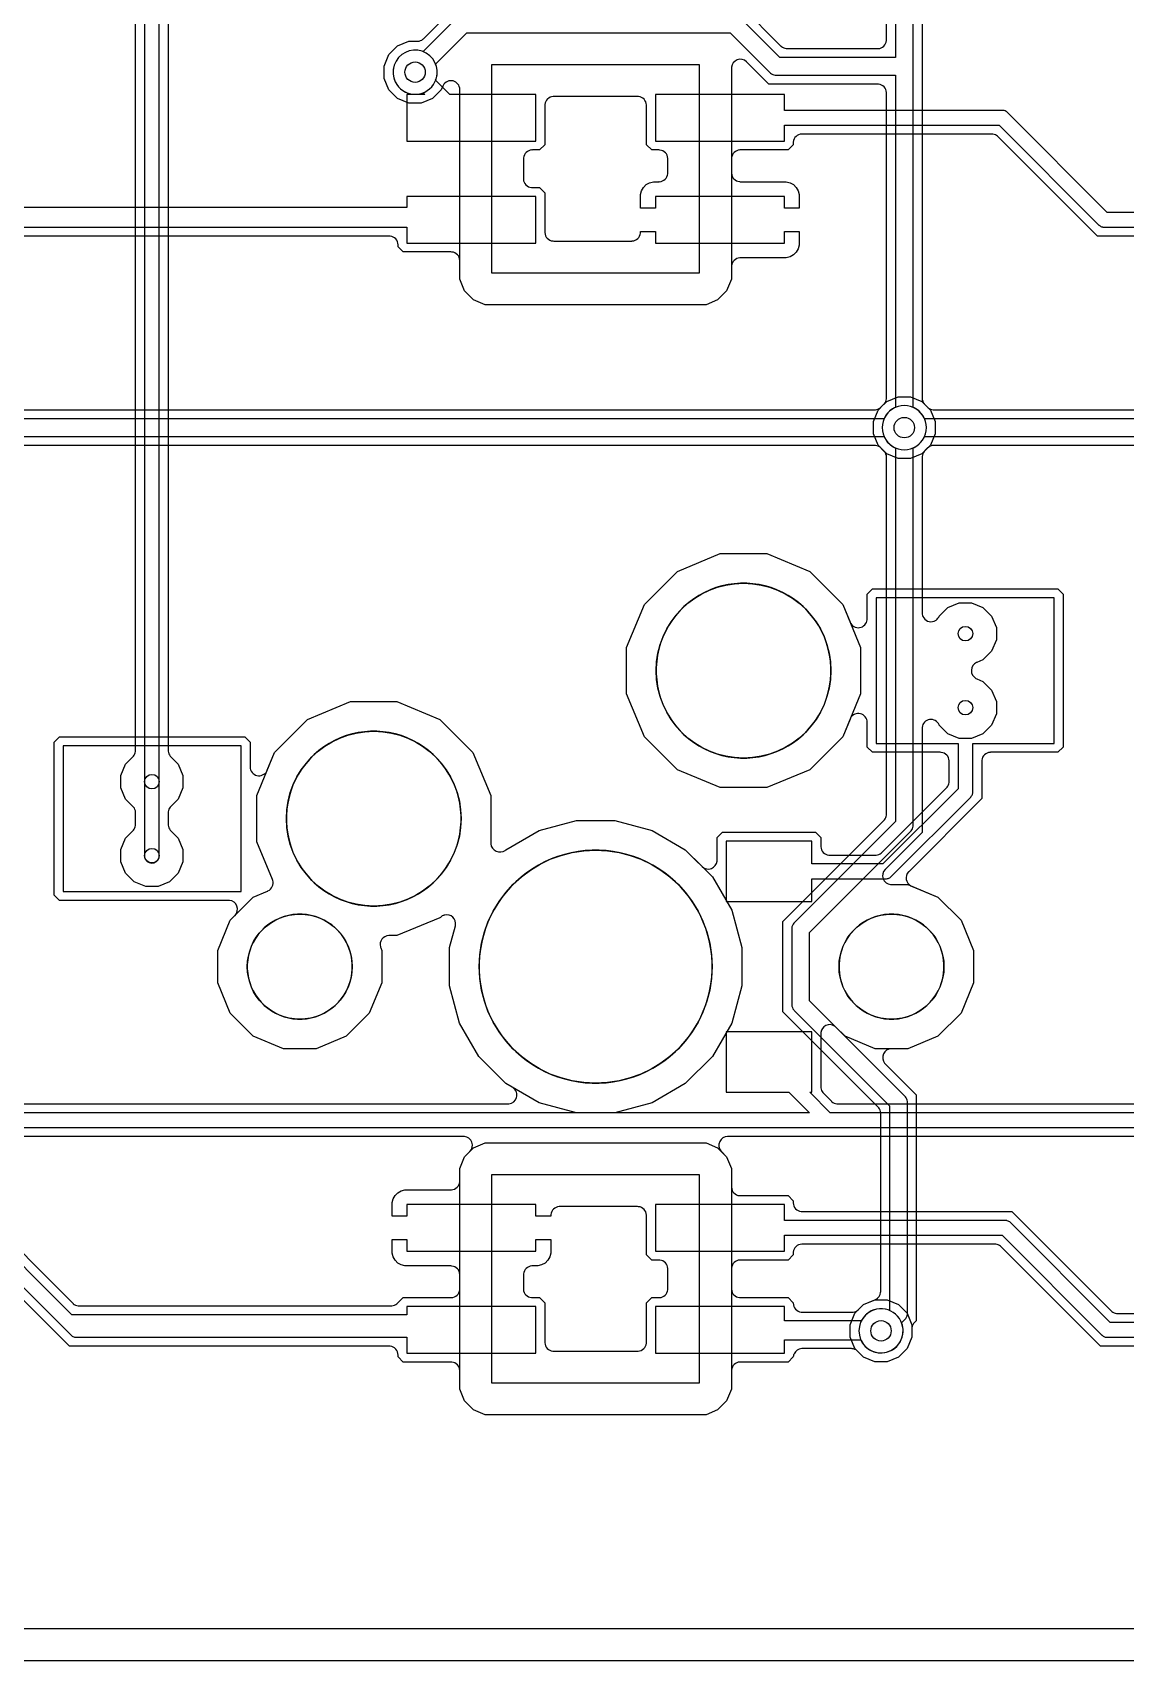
# Model space of a CAD drawing. Header units: millimetres. Extents: x 7.1 to 88.1, y 7.1 to 104.8.
# Drawn here: x 28.43 to 47.2, y 7.14 to 35.08 of the extents above; entities that cross this region are included whole.
import ezdxf

# ---------------------------------------------------------------- set-up
doc = ezdxf.new("R2010")
doc.units = ezdxf.units.MM

msp = doc.modelspace()

# ---------------------------------------------------------------- linework, layer by layer
at = {"layer": '16_copper'}
for points in [[(37.075, 34.017), (35.598, 34.017), (35.353, 34.263), (35.359, 34.278, 1), (34.641, 34.522), (34.628, 34.474, 0.577349), (35.122, 34.041), (35.137, 34.047), (35.167, 34.017), (34.859, 34.017), (34.859, 33.217), (37.075, 33.217)], [(41.814, 20.558), (43.085, 20.558), (43.09, 20.559), (43.096, 20.558, 0.111436), (43.149, 20.575), (43.155, 20.58), (43.163, 20.585), (43.17, 20.591), (43.175, 20.595), (44.54, 21.96), (44.543, 21.964), (44.547, 21.968, 0.11143), (44.573, 22.018), (44.574, 22.025), (44.576, 22.035), (44.576, 22.044), (44.577, 22.05), (44.577, 22.88), (45.973, 22.88), (45.973, 25.38), (42.915, 25.38), (42.915, 22.88), (44.323, 22.88), (44.323, 22.103), (43.032, 20.812), (41.814, 20.812), (41.814, 21.204), (40.34, 21.204), (40.34, 20.166), (41.814, 20.166)], [(41.341, 12.648), (42.654, 12.648), (42.66, 12.632, 1), (43.34, 12.968), (43.315, 13.011, 0.57537), (42.661, 12.97), (41.341, 12.97), (41.341, 13.217), (39.125, 13.217), (39.125, 12.417), (41.341, 12.417)]]:
    msp.add_lwpolyline(points, format="xyb", close=True, dxfattribs=at)
for points in [[(53.604, 31.588), (46.717, 31.588), (45.012, 33.293), (45.007, 33.297), (45.003, 33.301, 0.153125), (44.92, 33.337), (44.904, 33.338), (41.646, 33.338), (41.642, 33.337), (41.638, 33.338, 0.370187), (41.494, 33.201), (41.493, 33.185), (41.493, 33.154), (41.404, 33.065), (40.584, 33.065), (40.581, 33.064), (40.577, 33.065, 0.370187), (40.433, 32.928), (40.432, 32.912), (40.432, 32.674), (40.432, 32.67), (40.432, 32.666, 0.370187), (40.569, 32.522), (40.584, 32.521), (41.374, 32.521), (41.439, 32.504), (41.497, 32.47), (41.544, 32.423), (41.578, 32.365), (41.595, 32.301), (41.595, 32.067), (41.341, 32.067), (41.341, 32.267), (39.125, 32.267), (39.125, 32.067), (38.871, 32.067), (38.871, 32.301), (38.888, 32.365), (38.922, 32.423), (38.969, 32.47), (39.027, 32.504), (39.092, 32.521), (39.187, 32.521), (39.191, 32.522), (39.195, 32.521, 0.370187), (39.339, 32.658), (39.34, 32.674), (39.34, 32.912), (39.339, 32.916), (39.34, 32.92, 0.370187), (39.203, 33.064), (39.187, 33.065), (39.062, 33.065), (38.973, 33.154), (38.973, 33.83), (38.972, 33.833), (38.972, 33.837, 0.370187), (38.836, 33.981), (38.82, 33.982), (37.38, 33.982), (37.376, 33.982), (37.372, 33.982, 0.370187), (37.228, 33.845), (37.227, 33.83), (37.227, 33.154), (37.138, 33.065), (37.013, 33.065), (37.009, 33.064), (37.005, 33.065, 0.370187), (36.861, 32.928), (36.86, 32.912), (36.86, 32.572), (36.861, 32.568), (36.86, 32.564, 0.370187), (36.997, 32.42), (37.013, 32.42), (37.138, 32.42), (37.227, 32.33), (37.227, 31.655), (37.228, 31.651), (37.228, 31.647, 0.370187), (37.364, 31.503), (37.38, 31.502), (38.719, 31.502), (38.722, 31.503), (38.726, 31.503, 0.370187), (38.87, 31.639), (38.871, 31.655), (38.871, 31.667), (39.125, 31.667), (39.125, 31.467), (41.341, 31.467), (41.341, 31.667), (41.595, 31.667), (41.595, 31.434), (41.578, 31.369), (41.544, 31.311), (41.497, 31.264), (41.439, 31.23), (41.374, 31.213), (40.584, 31.213), (40.581, 31.213), (40.577, 31.213, 0.370187), (40.433, 31.076), (40.432, 31.061), (40.432, 30.848), (40.349, 30.647), (40.195, 30.493), (39.995, 30.41), (36.205, 30.41), (36.005, 30.493), (35.851, 30.647), (35.768, 30.848), (35.768, 31.162), (35.768, 31.165), (35.768, 31.167), (35.768, 31.168), (35.768, 31.17, 0.370187), (35.631, 31.314), (35.616, 31.315), (34.796, 31.315), (34.707, 31.404), (34.707, 31.435, 0.384459), (34.57, 31.587), (34.554, 31.588), (27.617, 31.588)], [(53.909, 31.994), (46.885, 31.994), (45.173, 33.707, 0.133073), (45.115, 33.74), (45.108, 33.741), (45.098, 33.743), (45.089, 33.743), (45.083, 33.744), (41.341, 33.744), (41.341, 34.017), (39.125, 34.017), (39.125, 33.217), (41.341, 33.217), (41.341, 33.49), (45.03, 33.49), (46.743, 31.777), (46.747, 31.774), (46.751, 31.77, 0.11143), (46.801, 31.744), (46.808, 31.743), (46.818, 31.741), (46.826, 31.741), (46.833, 31.74), (53.909, 31.74)], [(24.409, 28.605), (42.891, 28.605), (42.897, 28.605), (42.903, 28.605, 0.153128), (42.987, 28.639), (42.999, 28.649), (43.099, 28.75), (43.294, 28.831), (43.506, 28.831), (43.701, 28.75), (43.801, 28.649), (43.805, 28.646), (43.809, 28.642, 0.153125), (43.893, 28.606), (43.909, 28.605), (62.009, 28.605)], [(62.225, 28.452), (43.746, 28.452), (43.74, 28.468, 0.621842), (43.06, 28.468), (43.054, 28.452), (24.246, 28.452), (24.24, 28.468, 1), (23.56, 28.132), (23.585, 28.089, 0.267948), (23.925, 27.922), (23.974, 27.928, 0.233169), (24.24, 28.132), (24.246, 28.148), (43.054, 28.148), (43.06, 28.132, 0.621842), (43.74, 28.132), (43.746, 28.148), (62.318, 28.148)], [(62.191, 27.995), (43.909, 27.995), (43.903, 27.995), (43.897, 27.995, 0.153128), (43.813, 27.961), (43.801, 27.951), (43.701, 27.85), (43.506, 27.769), (43.294, 27.769), (43.099, 27.85), (42.999, 27.951), (42.995, 27.954), (42.991, 27.958, 0.153125), (42.907, 27.994), (42.891, 27.995), (24.409, 27.995)], [(28.034, 16.694), (36.595, 16.694), (36.602, 16.695), (36.608, 16.695, 0.695635), (36.685, 16.97), (36.671, 16.979), (36.56, 17.043), (36.093, 17.51), (35.763, 18.082), (35.592, 18.72), (35.592, 19.38), (35.691, 19.749), (35.692, 19.755), (35.694, 19.761, 0.541105), (35.508, 19.936), (35.502, 19.935), (35.493, 19.932), (35.485, 19.929, 0.063309), (35.447, 19.907), (35.436, 19.896), (35.427, 19.888), (34.689, 19.582), (34.553, 19.582), (34.55, 19.582), (34.547, 19.582, 0.484479), (34.406, 19.389), (34.407, 19.386), (34.412, 19.371), (34.429, 19.33), (34.429, 18.77), (34.214, 18.252), (33.818, 17.856), (33.3, 17.641), (32.74, 17.641), (32.222, 17.856), (31.826, 18.252), (31.611, 18.77), (31.611, 19.33), (31.826, 19.848), (31.905, 19.927), (31.906, 19.928), (31.907, 19.929), (31.907, 19.93), (31.908, 19.93, 0.622974), (31.813, 20.187), (31.797, 20.188), (28.894, 20.188), (28.805, 20.277), (28.805, 22.903), (28.894, 22.992), (32.078, 22.992), (32.167, 22.903), (32.167, 22.479), (32.167, 22.478), (32.167, 22.477, 0.773611), (32.454, 22.406), (32.461, 22.421), (32.588, 22.727), (33.153, 23.292), (33.891, 23.598), (34.689, 23.598), (35.427, 23.292), (35.992, 22.727), (36.298, 21.989), (36.298, 21.163), (36.298, 21.161), (36.298, 21.159, 0.54334), (36.547, 21.045), (36.558, 21.055), (36.56, 21.057), (37.132, 21.387), (37.77, 21.558), (38.43, 21.558), (39.068, 21.387), (39.64, 21.057), (39.927, 20.77), (39.928, 20.769), (39.93, 20.767, 0.622974), (40.186, 20.862), (40.187, 20.878), (40.187, 21.267), (40.276, 21.356), (41.877, 21.356), (41.966, 21.267), (41.966, 21.117), (41.966, 21.113), (41.966, 21.109, 0.370187), (42.103, 20.965), (42.118, 20.964), (42.906, 20.964), (42.912, 20.965), (42.918, 20.965, 0.153128), (43.002, 20.999), (43.014, 21.009), (44.126, 22.121), (44.13, 22.126), (44.134, 22.129, 0.153125), (44.17, 22.213), (44.171, 22.229), (44.171, 22.575), (44.17, 22.579), (44.17, 22.583, 0.370187), (44.034, 22.727), (44.018, 22.728), (42.852, 22.728), (42.763, 22.817), (42.763, 23.241), (42.763, 23.242), (42.763, 23.243, 0.773611), (42.476, 23.314), (42.469, 23.299), (42.342, 22.993), (41.777, 22.428), (41.039, 22.122), (40.241, 22.122), (39.503, 22.428), (38.938, 22.993), (38.632, 23.731), (38.632, 24.529), (38.938, 25.267), (39.503, 25.832), (40.241, 26.138), (41.039, 26.138), (41.777, 25.832), (42.342, 25.267), (42.469, 24.961), (42.47, 24.96), (42.47, 24.959, 0.773607), (42.762, 25.003), (42.763, 25.019), (42.763, 25.443), (42.852, 25.532), (46.036, 25.532), (46.125, 25.443), (46.125, 22.817), (46.036, 22.728), (44.882, 22.728), (44.878, 22.727), (44.874, 22.727, 0.370187), (44.73, 22.591), (44.729, 22.575), (44.729, 21.934), (43.476, 20.68), (43.474, 20.678), (43.472, 20.676, 0.490281), (43.511, 20.439), (43.525, 20.432), (43.978, 20.244), (44.374, 19.848), (44.589, 19.33), (44.589, 18.77), (44.374, 18.252), (43.978, 17.856), (43.46, 17.641), (42.9, 17.641), (42.382, 17.856), (42.226, 18.012), (42.225, 18.013), (42.223, 18.014), (42.221, 18.016), (42.221, 18.016), (42.221, 18.016), (42.213, 18.022), (42.202, 18.031, 0.562966), (41.967, 17.919), (41.966, 17.904), (41.966, 16.984), (41.966, 16.981, 0.007344), (41.966, 16.976), (41.966, 16.972, 0.153131), (42, 16.888), (42.011, 16.876), (42.148, 16.739), (42.152, 16.735), (42.156, 16.731, 0.153125), (42.24, 16.695), (42.255, 16.694), (55.645, 16.694)], [(27.549, 14.847), (29.122, 13.273), (29.126, 13.27), (29.13, 13.265, 0.153125), (29.214, 13.229), (29.23, 13.229), (34.592, 13.229), (34.597, 13.229), (34.603, 13.229, 0.153128), (34.688, 13.263), (34.7, 13.273), (34.796, 13.37), (35.616, 13.37), (35.619, 13.37), (35.623, 13.37, 0.370187), (35.767, 13.506), (35.768, 13.522), (35.768, 13.761), (35.768, 13.765), (35.768, 13.768, 0.370187), (35.631, 13.912), (35.616, 13.913), (34.826, 13.913), (34.761, 13.93), (34.703, 13.964), (34.656, 14.011), (34.622, 14.069), (34.605, 14.134), (34.605, 14.367), (34.859, 14.367), (34.859, 14.167), (37.075, 14.167), (37.075, 14.367), (37.329, 14.367), (37.329, 14.134), (37.312, 14.069), (37.278, 14.011), (37.231, 13.964), (37.173, 13.93), (37.108, 13.913), (37.013, 13.913), (37.009, 13.913), (37.005, 13.913, 0.370187), (36.861, 13.776), (36.86, 13.761), (36.86, 13.522), (36.861, 13.518), (36.86, 13.514, 0.370187), (36.997, 13.37), (37.013, 13.37), (37.138, 13.37), (37.227, 13.28), (37.227, 12.605), (37.228, 12.601), (37.228, 12.597, 0.370187), (37.364, 12.453), (37.38, 12.452), (38.82, 12.452), (38.824, 12.453), (38.828, 12.453, 0.370187), (38.972, 12.589), (38.973, 12.605), (38.973, 13.28), (39.062, 13.37), (39.187, 13.37), (39.191, 13.37), (39.195, 13.37, 0.370187), (39.339, 13.506), (39.34, 13.522), (39.34, 13.862), (39.339, 13.866), (39.34, 13.87, 0.370187), (39.203, 14.014), (39.187, 14.015), (39.062, 14.015), (38.973, 14.104), (38.973, 14.78), (38.972, 14.783), (38.972, 14.787, 0.370187), (38.836, 14.931), (38.82, 14.932), (37.481, 14.932), (37.478, 14.932), (37.474, 14.932, 0.370187), (37.33, 14.795), (37.329, 14.78), (37.329, 14.767), (37.075, 14.767), (37.075, 14.967), (34.859, 14.967), (34.859, 14.767), (34.605, 14.767), (34.605, 15.001), (34.622, 15.065), (34.656, 15.123), (34.703, 15.17), (34.761, 15.204), (34.826, 15.221), (35.616, 15.221), (35.619, 15.222), (35.623, 15.221, 0.370187), (35.767, 15.358), (35.768, 15.374), (35.768, 15.587), (35.851, 15.787), (35.939, 15.875), (35.94, 15.877), (35.942, 15.878, 0.622974), (35.847, 16.135), (35.831, 16.136), (28.034, 16.136)], [(54.881, 16.136), (40.369, 16.136), (40.367, 16.135), (40.365, 16.136, 0.622978), (40.25, 15.887), (40.261, 15.875), (40.349, 15.787), (40.432, 15.587), (40.432, 15.272), (40.432, 15.268), (40.432, 15.264, 0.370187), (40.569, 15.12), (40.584, 15.12), (41.404, 15.12), (41.493, 15.03), (41.493, 14.999, 0.384459), (41.63, 14.847), (41.646, 14.847), (45.249, 14.847), (46.954, 13.141), (46.958, 13.138), (46.962, 13.133, 0.153125), (47.046, 13.097), (47.062, 13.097), (53.604, 13.097)], [(53.909, 12.944), (46.935, 12.944), (45.223, 14.657, 0.133073), (45.165, 14.69), (45.158, 14.691), (45.148, 14.693), (45.139, 14.693), (45.133, 14.694), (41.341, 14.694), (41.341, 14.967), (39.125, 14.967), (39.125, 14.167), (41.341, 14.167), (41.341, 14.44), (45.08, 14.44), (46.793, 12.727), (46.797, 12.724), (46.801, 12.72, 0.11143), (46.851, 12.694), (46.858, 12.693), (46.868, 12.691), (46.876, 12.691), (46.883, 12.69), (53.909, 12.69)], [(27.38, 14.44), (29.093, 12.727), (29.097, 12.724), (29.101, 12.72, 0.11143), (29.151, 12.694), (29.158, 12.693), (29.168, 12.691), (29.176, 12.691), (29.183, 12.69), (34.859, 12.69), (34.859, 12.417), (37.075, 12.417), (37.075, 13.217), (34.859, 13.217), (34.859, 13.076), (29.103, 13.076), (27.523, 14.657)], [(53.604, 12.538), (46.767, 12.538), (45.062, 14.243), (45.057, 14.247), (45.053, 14.251, 0.153125), (44.97, 14.287), (44.954, 14.288), (41.646, 14.288), (41.642, 14.287), (41.638, 14.288, 0.370187), (41.494, 14.151), (41.493, 14.135), (41.493, 14.104), (41.404, 14.015), (40.584, 14.015), (40.581, 14.014), (40.577, 14.015, 0.370187), (40.433, 13.878), (40.432, 13.862), (40.432, 13.522), (40.432, 13.518), (40.432, 13.514, 0.370187), (40.569, 13.37), (40.584, 13.37), (41.404, 13.37), (41.493, 13.28), (41.493, 13.274, 0.384459), (41.63, 13.123), (41.646, 13.122), (42.508, 13.122), (42.514, 13.123), (42.52, 13.122, 0.153128), (42.605, 13.156), (42.616, 13.167), (42.699, 13.25), (42.894, 13.331), (43.106, 13.331), (43.301, 13.25), (43.45, 13.101), (43.531, 12.906), (43.531, 12.694), (43.45, 12.499), (43.301, 12.35), (43.106, 12.269), (42.894, 12.269), (42.699, 12.35), (42.599, 12.451), (42.595, 12.454), (42.591, 12.458, 0.153125), (42.507, 12.494), (42.491, 12.495), (41.646, 12.495), (41.642, 12.495), (41.638, 12.495, 0.279266), (41.508, 12.406), (41.503, 12.396), (41.502, 12.392), (41.5, 12.389, 0.048561), (41.494, 12.355), (41.404, 12.265), (40.584, 12.265), (40.581, 12.264), (40.577, 12.265, 0.370187), (40.433, 12.128), (40.432, 12.112), (40.432, 11.798), (40.349, 11.597), (40.195, 11.443), (39.995, 11.36), (36.205, 11.36), (36.005, 11.443), (35.851, 11.597), (35.768, 11.798), (35.768, 12.112), (35.768, 12.115), (35.768, 12.117), (35.768, 12.118), (35.768, 12.12, 0.370187), (35.631, 12.264), (35.616, 12.265), (34.796, 12.265), (34.707, 12.354), (34.707, 12.385, 0.384459), (34.57, 12.537), (34.554, 12.538), (29.067, 12.538), (27.362, 14.243)]]:
    msp.add_lwpolyline(points, format="xyb", dxfattribs=at)
for points in [[(27.733, 31.74), (34.859, 31.74), (34.859, 31.467), (37.075, 31.467), (37.075, 32.267), (34.859, 32.267), (34.859, 32.076), (27.703, 32.076)], [(60.82, 16.542), (42.129, 16.542), (41.775, 16.896), (41.814, 16.896), (41.814, 17.934), (40.34, 17.934), (40.34, 16.896), (41.415, 16.896), (41.77, 16.542), (27.857, 16.542)], [(27.857, 16.288), (78.177, 16.288)], [(10.33, 7.69), (84.92, 7.69)]]:
    msp.add_lwpolyline(points, dxfattribs=at)
msp.add_lwpolyline([(32.015, 22.84), (28.957, 22.84), (28.957, 20.34), (32.015, 20.34)], close=True, dxfattribs=at)
at = {"layer": '1_copper'}
for points in [[(30.353, 84.48), (30.353, 20.955), (30.356, 20.927, 0.785533), (30.603, 20.923), (30.607, 20.955), (30.607, 84.427)], [(30.759, 39.47), (30.759, 22.76), (30.76, 22.755), (30.76, 22.749, 0.153131), (30.794, 22.664), (30.804, 22.652), (30.93, 22.526), (31.011, 22.331), (31.011, 22.119), (30.93, 21.924), (30.804, 21.798), (30.8, 21.793), (30.796, 21.789, 0.153125), (30.76, 21.705), (30.759, 21.69), (30.759, 21.49), (30.76, 21.485), (30.76, 21.479, 0.153131), (30.794, 21.394), (30.804, 21.382), (30.93, 21.256), (31.011, 21.061), (31.011, 20.849), (30.93, 20.654), (30.781, 20.505), (30.586, 20.424), (30.374, 20.424), (30.179, 20.505), (30.03, 20.654), (29.949, 20.849), (29.949, 21.061), (30.03, 21.256), (30.156, 21.382), (30.16, 21.387), (30.164, 21.391, 0.153125), (30.2, 21.475), (30.201, 21.49), (30.201, 21.69), (30.2, 21.695), (30.2, 21.701, 0.153131), (30.166, 21.786), (30.156, 21.798), (30.03, 21.924), (29.949, 22.119), (29.949, 22.331), (30.03, 22.526), (30.156, 22.652), (30.16, 22.657), (30.164, 22.661, 0.153125), (30.2, 22.745), (30.201, 22.76), (30.201, 39.47)], [(43.705, 35.798), (43.705, 28.809), (43.705, 28.803), (43.705, 28.797, 0.153131), (43.739, 28.713), (43.749, 28.701), (43.85, 28.601), (43.931, 28.406), (43.931, 28.194), (43.85, 27.999), (43.749, 27.899), (43.746, 27.895), (43.742, 27.891, 0.153125), (43.706, 27.807), (43.705, 27.791), (43.705, 25.121), (43.705, 25.12), (43.705, 25.119, 0.064796), (43.713, 25.075), (43.717, 25.061), (43.718, 25.06), (43.718, 25.059, 0.397177), (43.911, 24.979), (43.924, 24.984), (43.925, 24.984), (43.926, 24.985, 0.135863), (43.991, 25.048), (43.998, 25.062), (44, 25.066), (44.149, 25.215), (44.344, 25.296), (44.556, 25.296), (44.751, 25.215), (44.9, 25.066), (44.981, 24.871), (44.981, 24.659), (44.9, 24.464), (44.751, 24.315), (44.645, 24.271), (44.644, 24.27), (44.642, 24.269, 0.622972), (44.631, 23.996), (44.645, 23.989), (44.751, 23.945), (44.9, 23.796), (44.981, 23.601), (44.981, 23.389), (44.9, 23.194), (44.751, 23.045), (44.556, 22.964), (44.344, 22.964), (44.149, 23.045), (44, 23.194), (43.998, 23.198, 0.778654), (43.706, 23.155), (43.705, 23.139), (43.705, 21.352), (43.072, 20.719), (43.071, 20.717), (43.069, 20.716, 0.622974), (43.164, 20.46), (43.18, 20.459), (43.46, 20.459), (43.978, 20.244), (44.374, 19.848), (44.589, 19.33), (44.589, 18.77), (44.374, 18.252), (43.978, 17.856), (43.46, 17.641), (43.18, 17.641), (43.178, 17.641), (43.176, 17.641, 0.622974), (43.062, 17.393), (43.072, 17.381), (43.382, 17.072), (43.382, 17.072), (43.605, 16.848), (43.605, 12.974), (43.575, 12.944, 0.172365), (43.531, 12.852), (43.531, 12.836), (43.531, 12.694), (43.45, 12.499), (43.301, 12.35), (43.106, 12.269), (42.894, 12.269), (42.699, 12.35), (42.55, 12.499), (42.469, 12.694), (42.469, 12.906), (42.55, 13.101), (42.699, 13.25), (42.901, 13.333), (42.905, 13.336), (42.91, 13.337, 0.258803), (42.994, 13.459), (42.995, 13.474), (42.995, 16.533), (42.995, 16.535), (42.995, 16.537), (42.995, 16.539), (42.995, 16.544, 0.153128), (42.961, 16.629), (42.951, 16.641), (41.537, 18.054), (41.537, 18.054), (41.314, 18.277), (41.314, 19.823), (43.051, 21.559), (43.054, 21.564), (43.058, 21.568, 0.153125), (43.094, 21.652), (43.095, 21.667), (43.095, 27.791), (43.095, 27.797), (43.095, 27.803, 0.153128), (43.061, 27.887), (43.051, 27.899), (42.95, 27.999), (42.869, 28.194), (42.869, 28.406), (42.95, 28.601), (43.051, 28.701), (43.054, 28.705), (43.058, 28.709, 0.153125), (43.094, 28.793), (43.095, 28.809), (43.095, 34.043), (43.095, 34.047), (43.095, 34.05, 0.370187), (42.958, 34.194), (42.943, 34.195), (41.074, 34.195), (40.692, 34.577), (40.691, 34.578), (40.689, 34.579, 0.622974), (40.433, 34.485), (40.432, 34.469), (40.432, 30.848), (40.349, 30.647), (40.195, 30.493), (39.995, 30.41), (36.205, 30.41), (36.005, 30.493), (35.851, 30.647), (35.768, 30.848), (35.768, 34.101), (35.768, 34.102), (35.768, 34.103, 0.773611), (35.481, 34.174), (35.475, 34.16), (35.45, 34.099), (35.301, 33.95), (35.106, 33.869), (34.894, 33.869), (34.699, 33.95), (34.55, 34.099), (34.469, 34.294), (34.469, 34.506), (34.55, 34.701), (34.699, 34.85), (34.894, 34.931), (35.036, 34.931), (35.042, 34.931), (35.048, 34.931, 0.153128), (35.133, 34.965), (35.144, 34.975), (35.7, 35.531)], [(35.719, 35.334), (35.137, 34.753), (35.122, 34.759, 1), (34.878, 34.041), (34.926, 34.028, 0.577349), (35.359, 34.522), (35.353, 34.537), (35.89, 35.074), (40.41, 35.074), (41.092, 34.392), (41.097, 34.389), (41.101, 34.384, 0.153125), (41.184, 34.348), (41.2, 34.348), (43.248, 34.348), (43.248, 28.646), (43.232, 28.64, 0.621842), (43.232, 27.96), (43.248, 27.954), (43.248, 21.541), (41.511, 19.804), (41.507, 19.8), (41.503, 19.796, 0.153125), (41.467, 19.712), (41.466, 19.697), (41.466, 18.403), (41.467, 18.398), (41.467, 18.392, 0.153128), (41.501, 18.307), (41.511, 18.296), (43.148, 16.659), (43.148, 13.163), (43.137, 13.153), (43.122, 13.159), (43.074, 13.172, 1), (42.926, 12.428), (42.975, 12.422, 0.534509), (43.359, 12.922), (43.353, 12.937), (43.408, 12.992, 0.172365), (43.452, 13.084), (43.452, 13.1), (43.452, 16.722), (43.452, 16.728), (43.452, 16.734, 0.153128), (43.418, 16.818), (43.408, 16.83), (41.771, 18.466), (41.771, 19.634), (43.508, 21.37), (43.511, 21.375), (43.516, 21.378, 0.153125), (43.552, 21.462), (43.552, 21.478), (43.552, 27.954), (43.568, 27.96, 0.621842), (43.568, 28.64), (43.552, 28.646), (43.552, 35.672)], [(40.6, 35.531), (41.282, 34.849), (41.286, 34.846), (41.29, 34.842, 0.153125), (41.374, 34.806), (41.389, 34.805), (42.943, 34.805), (42.947, 34.805), (42.95, 34.805, 0.370187), (43.094, 34.942), (43.095, 34.957), (43.095, 35.483)]]:
    msp.add_lwpolyline(points, format="xyb", dxfattribs=at)
for points in [[(43.248, 35.609), (43.248, 34.652), (41.263, 34.652), (40.581, 35.334)], [(10.33, 7.69), (84.92, 7.69)]]:
    msp.add_lwpolyline(points, dxfattribs=at)
for points in [[(40.241, 22.122), (39.503, 22.428), (38.938, 22.993), (38.632, 23.731), (38.632, 24.529), (38.938, 25.267), (39.503, 25.832), (40.241, 26.138), (41.039, 26.138), (41.777, 25.832), (42.342, 25.267), (42.648, 24.529), (42.648, 23.731), (42.342, 22.993), (41.777, 22.428), (41.039, 22.122)], [(36.205, 11.36), (36.005, 11.443), (35.851, 11.597), (35.768, 11.798), (35.768, 15.587), (35.851, 15.787), (36.005, 15.941), (36.205, 16.024), (39.995, 16.024), (40.195, 15.941), (40.349, 15.787), (40.432, 15.587), (40.432, 11.798), (40.349, 11.597), (40.195, 11.443), (39.995, 11.36)]]:
    msp.add_lwpolyline(points, close=True, dxfattribs=at)
msp.add_lwpolyline([(37.77, 16.542), (37.132, 16.713), (36.56, 17.043), (36.093, 17.51), (35.763, 18.082), (35.592, 18.72), (35.592, 19.38), (35.691, 19.749), (35.692, 19.755), (35.694, 19.761, 0.541065), (35.508, 19.936), (35.502, 19.935), (35.493, 19.932), (35.485, 19.929, 0.063321), (35.447, 19.907), (35.436, 19.896), (35.427, 19.888), (34.689, 19.582), (34.553, 19.582), (34.55, 19.582), (34.547, 19.582, 0.484486), (34.406, 19.389), (34.407, 19.386), (34.412, 19.371), (34.429, 19.33), (34.429, 18.77), (34.214, 18.252), (33.818, 17.856), (33.3, 17.641), (32.74, 17.641), (32.222, 17.856), (31.826, 18.252), (31.611, 18.77), (31.611, 19.33), (31.826, 19.848), (32.222, 20.244), (32.467, 20.346), (32.47, 20.348), (32.474, 20.349, 0.370187), (32.555, 20.53), (32.549, 20.545), (32.282, 21.191), (32.282, 21.989), (32.588, 22.727), (33.153, 23.292), (33.891, 23.598), (34.689, 23.598), (35.427, 23.292), (35.992, 22.727), (36.298, 21.989), (36.298, 21.163), (36.298, 21.161), (36.298, 21.159, 0.54334), (36.547, 21.045), (36.558, 21.055), (36.56, 21.057), (37.132, 21.387), (37.77, 21.558), (38.43, 21.558), (39.068, 21.387), (39.64, 21.057), (40.107, 20.59), (40.437, 20.018), (40.608, 19.38), (40.608, 18.72), (40.437, 18.082), (40.107, 17.51), (39.64, 17.043), (39.068, 16.713), (38.43, 16.542)], format="xyb", close=True, dxfattribs=at)
at = {"layer": 'drills_NPTH'}
for centre, radius in [((40.64, 24.13), 1.5), ((34.29, 21.59), 1.5), ((38.1, 19.05), 2), ((33.02, 19.05), 0.901), ((43.18, 19.05), 0.901)]:
    msp.add_circle(centre, radius, dxfattribs=at)
at = {"layer": 'drills_PTH'}
for centre in [(44.45, 24.765), (44.45, 23.495), (30.48, 22.225), (30.48, 20.955)]:
    msp.add_circle(centre, 0.125, dxfattribs=at)
at = {"layer": 'drills_via_1_16'}
for centre in [(35, 34.4), (43.4, 28.3), (43, 12.8)]:
    msp.add_circle(centre, 0.175, dxfattribs=at)
at = {"layer": 'holes'}
for points in [[(36.314, 30.956), (39.886, 30.956), (39.886, 34.528), (36.314, 34.528), (36.314, 30.956)], [(39.14, 24.076), (39.148, 23.97), (39.163, 23.864), (39.186, 23.759), (39.216, 23.656), (39.253, 23.556), (39.298, 23.458), (39.349, 23.364), (39.407, 23.274), (39.471, 23.188), (39.541, 23.107), (39.617, 23.031), (39.698, 22.961), (39.784, 22.897), (39.874, 22.839), (39.968, 22.788), (40.066, 22.743), (40.166, 22.706), (40.269, 22.676), (40.373, 22.653), (40.48, 22.638), (40.586, 22.63), (40.694, 22.63), (40.8, 22.638), (40.907, 22.653), (41.011, 22.676), (41.114, 22.706), (41.214, 22.743), (41.312, 22.788), (41.406, 22.839), (41.496, 22.897), (41.582, 22.961), (41.663, 23.031), (41.739, 23.107), (41.809, 23.188), (41.873, 23.274), (41.931, 23.364), (41.982, 23.458), (42.027, 23.556), (42.064, 23.656), (42.094, 23.759), (42.117, 23.864), (42.132, 23.97), (42.14, 24.076), (42.14, 24.184), (42.132, 24.29), (42.117, 24.396), (42.094, 24.501), (42.064, 24.604), (42.027, 24.704), (41.982, 24.802), (41.931, 24.896), (41.873, 24.986), (41.809, 25.072), (41.739, 25.153), (41.663, 25.229), (41.582, 25.299), (41.496, 25.363), (41.406, 25.421), (41.312, 25.472), (41.214, 25.517), (41.114, 25.554), (41.011, 25.584), (40.907, 25.607), (40.8, 25.622), (40.694, 25.63), (40.586, 25.63), (40.48, 25.622), (40.373, 25.607), (40.269, 25.584), (40.166, 25.554), (40.066, 25.517), (39.968, 25.472), (39.874, 25.421), (39.784, 25.363), (39.698, 25.299), (39.617, 25.229), (39.541, 25.153), (39.471, 25.072), (39.407, 24.986), (39.349, 24.896), (39.298, 24.802), (39.253, 24.704), (39.216, 24.604), (39.186, 24.501), (39.163, 24.396), (39.148, 24.29), (39.14, 24.184), (39.14, 24.076)], [(32.79, 21.536), (32.798, 21.43), (32.813, 21.324), (32.836, 21.219), (32.866, 21.116), (32.903, 21.016), (32.948, 20.918), (32.999, 20.824), (33.057, 20.734), (33.121, 20.648), (33.191, 20.567), (33.267, 20.491), (33.348, 20.421), (33.434, 20.357), (33.524, 20.299), (33.618, 20.248), (33.716, 20.203), (33.816, 20.166), (33.919, 20.136), (34.023, 20.113), (34.13, 20.098), (34.236, 20.09), (34.344, 20.09), (34.45, 20.098), (34.556, 20.113), (34.661, 20.136), (34.764, 20.166), (34.864, 20.203), (34.962, 20.248), (35.056, 20.299), (35.146, 20.357), (35.232, 20.421), (35.313, 20.491), (35.389, 20.567), (35.459, 20.648), (35.523, 20.734), (35.581, 20.824), (35.632, 20.918), (35.677, 21.016), (35.714, 21.116), (35.744, 21.219), (35.767, 21.324), (35.782, 21.43), (35.79, 21.536), (35.79, 21.644), (35.782, 21.75), (35.767, 21.857), (35.744, 21.961), (35.714, 22.064), (35.677, 22.164), (35.632, 22.262), (35.581, 22.356), (35.523, 22.446), (35.459, 22.532), (35.389, 22.613), (35.313, 22.689), (35.232, 22.759), (35.146, 22.823), (35.056, 22.881), (34.962, 22.932), (34.864, 22.977), (34.764, 23.014), (34.661, 23.044), (34.556, 23.067), (34.45, 23.082), (34.344, 23.09), (34.236, 23.09), (34.13, 23.082), (34.023, 23.067), (33.919, 23.044), (33.816, 23.014), (33.716, 22.977), (33.618, 22.932), (33.524, 22.881), (33.434, 22.823), (33.348, 22.759), (33.267, 22.689), (33.191, 22.613), (33.121, 22.532), (33.057, 22.446), (32.999, 22.356), (32.948, 22.262), (32.903, 22.164), (32.866, 22.064), (32.836, 21.961), (32.813, 21.857), (32.798, 21.75), (32.79, 21.644), (32.79, 21.536)], [(36.1, 18.99), (36.107, 18.869), (36.122, 18.749), (36.144, 18.63), (36.173, 18.513), (36.209, 18.397), (36.251, 18.284), (36.301, 18.174), (36.357, 18.067), (36.42, 17.964), (36.488, 17.864), (36.563, 17.769), (36.643, 17.679), (36.729, 17.593), (36.819, 17.513), (36.914, 17.438), (37.014, 17.37), (37.117, 17.307), (37.224, 17.251), (37.334, 17.201), (37.447, 17.159), (37.563, 17.123), (37.68, 17.094), (37.799, 17.072), (37.919, 17.057), (38.04, 17.05), (38.16, 17.05), (38.281, 17.057), (38.401, 17.072), (38.52, 17.094), (38.637, 17.123), (38.753, 17.159), (38.866, 17.201), (38.976, 17.251), (39.083, 17.307), (39.186, 17.37), (39.286, 17.438), (39.381, 17.513), (39.471, 17.593), (39.557, 17.679), (39.637, 17.769), (39.712, 17.864), (39.78, 17.964), (39.843, 18.067), (39.899, 18.174), (39.949, 18.284), (39.991, 18.397), (40.027, 18.513), (40.056, 18.63), (40.078, 18.749), (40.093, 18.869), (40.1, 18.99), (40.1, 19.11), (40.093, 19.231), (40.078, 19.351), (40.056, 19.47), (40.027, 19.587), (39.991, 19.703), (39.949, 19.816), (39.899, 19.926), (39.843, 20.033), (39.78, 20.136), (39.712, 20.236), (39.637, 20.331), (39.557, 20.421), (39.471, 20.507), (39.381, 20.587), (39.286, 20.662), (39.186, 20.73), (39.083, 20.793), (38.976, 20.849), (38.866, 20.899), (38.753, 20.941), (38.637, 20.977), (38.52, 21.006), (38.401, 21.028), (38.281, 21.043), (38.16, 21.05), (38.04, 21.05), (37.919, 21.043), (37.799, 21.028), (37.68, 21.006), (37.563, 20.977), (37.447, 20.941), (37.334, 20.899), (37.224, 20.849), (37.117, 20.793), (37.014, 20.73), (36.914, 20.662), (36.819, 20.587), (36.729, 20.507), (36.643, 20.421), (36.563, 20.331), (36.488, 20.236), (36.42, 20.136), (36.357, 20.033), (36.301, 19.926), (36.251, 19.816), (36.209, 19.703), (36.173, 19.587), (36.144, 19.47), (36.122, 19.351), (36.107, 19.231), (36.1, 19.11), (36.1, 18.99)], [(32.119, 19.011), (32.126, 18.932), (32.14, 18.855), (32.16, 18.779), (32.187, 18.705), (32.22, 18.634), (32.26, 18.566), (32.305, 18.501), (32.355, 18.441), (32.411, 18.385), (32.471, 18.335), (32.536, 18.29), (32.604, 18.25), (32.675, 18.217), (32.749, 18.19), (32.825, 18.17), (32.902, 18.156), (32.981, 18.149), (33.059, 18.149), (33.138, 18.156), (33.215, 18.17), (33.291, 18.19), (33.365, 18.217), (33.436, 18.25), (33.504, 18.29), (33.569, 18.335), (33.629, 18.385), (33.685, 18.441), (33.735, 18.501), (33.78, 18.566), (33.82, 18.634), (33.853, 18.705), (33.88, 18.779), (33.9, 18.855), (33.914, 18.932), (33.921, 19.011), (33.921, 19.089), (33.914, 19.168), (33.9, 19.245), (33.88, 19.321), (33.853, 19.395), (33.82, 19.466), (33.78, 19.534), (33.735, 19.599), (33.685, 19.659), (33.629, 19.715), (33.569, 19.765), (33.504, 19.81), (33.436, 19.85), (33.365, 19.883), (33.291, 19.91), (33.215, 19.93), (33.138, 19.944), (33.059, 19.951), (32.981, 19.951), (32.902, 19.944), (32.825, 19.93), (32.749, 19.91), (32.675, 19.883), (32.604, 19.85), (32.536, 19.81), (32.471, 19.765), (32.411, 19.715), (32.355, 19.659), (32.305, 19.599), (32.26, 19.534), (32.22, 19.466), (32.187, 19.395), (32.16, 19.321), (32.14, 19.245), (32.126, 19.168), (32.119, 19.089), (32.119, 19.011)], [(42.279, 19.011), (42.286, 18.932), (42.3, 18.855), (42.32, 18.779), (42.347, 18.705), (42.38, 18.634), (42.42, 18.566), (42.465, 18.501), (42.515, 18.441), (42.571, 18.385), (42.631, 18.335), (42.696, 18.29), (42.764, 18.25), (42.835, 18.217), (42.909, 18.19), (42.985, 18.17), (43.062, 18.156), (43.141, 18.149), (43.219, 18.149), (43.298, 18.156), (43.375, 18.17), (43.451, 18.19), (43.525, 18.217), (43.596, 18.25), (43.664, 18.29), (43.729, 18.335), (43.789, 18.385), (43.845, 18.441), (43.895, 18.501), (43.94, 18.566), (43.98, 18.634), (44.013, 18.705), (44.04, 18.779), (44.06, 18.855), (44.074, 18.932), (44.081, 19.011), (44.081, 19.089), (44.074, 19.168), (44.06, 19.245), (44.04, 19.321), (44.013, 19.395), (43.98, 19.466), (43.94, 19.534), (43.895, 19.599), (43.845, 19.659), (43.789, 19.715), (43.729, 19.765), (43.664, 19.81), (43.596, 19.85), (43.525, 19.883), (43.451, 19.91), (43.375, 19.93), (43.298, 19.944), (43.219, 19.951), (43.141, 19.951), (43.062, 19.944), (42.985, 19.93), (42.909, 19.91), (42.835, 19.883), (42.764, 19.85), (42.696, 19.81), (42.631, 19.765), (42.571, 19.715), (42.515, 19.659), (42.465, 19.599), (42.42, 19.534), (42.38, 19.466), (42.347, 19.395), (42.32, 19.321), (42.3, 19.245), (42.286, 19.168), (42.279, 19.089), (42.279, 19.011)], [(36.314, 11.906), (39.886, 11.906), (39.886, 15.478), (36.314, 15.478), (36.314, 11.906)]]:
    msp.add_lwpolyline(points, close=True, dxfattribs=at)
at = {"layer": 'outline'}
msp.add_lwpolyline([(7.144, 102.394), (7.144, 9.525), (7.144, 9.525), (7.153, 9.317), (7.18, 9.112), (7.225, 8.909), (7.287, 8.711), (7.367, 8.519), (7.463, 8.334), (7.574, 8.159), (7.701, 7.994), (7.841, 7.841), (7.994, 7.701), (8.159, 7.574), (8.334, 7.463), (8.519, 7.367), (8.711, 7.287), (8.909, 7.225), (9.112, 7.18), (9.317, 7.153), (9.525, 7.144), (85.725, 7.144)], dxfattribs=at)

doc.saveas('drawing.dxf')
